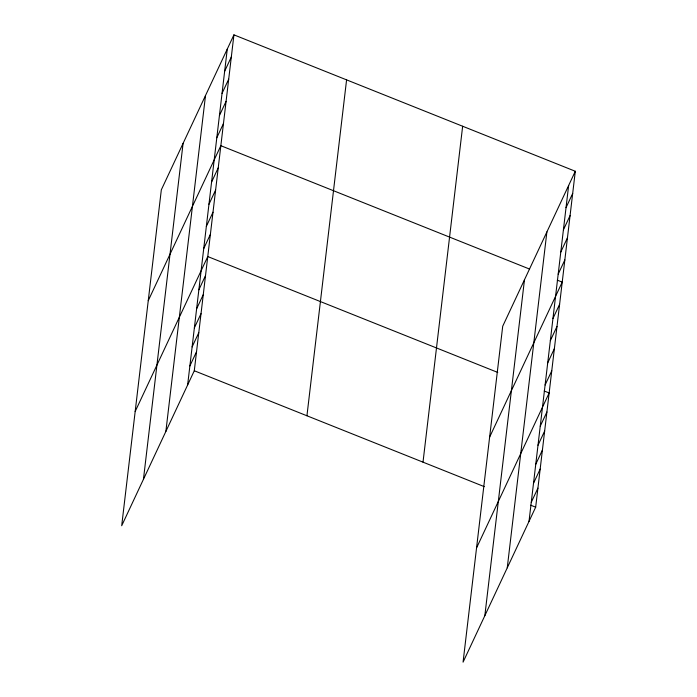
<?xml version="1.0" encoding="UTF-8"?>
<svg xmlns="http://www.w3.org/2000/svg" width="697" height="697" viewBox="0 0 697 697"><rect width="100%" height="100%" fill="white"/><g stroke="black" fill="none" stroke-linecap="round" stroke-linejoin="round"><path stroke-width="1.05" d="M143.451 479.283L183.093 143.373M165.869 431.426L205.51 95.515M187.632 384.971L227.274 49.06M233.931 34.85L161.329 189.819L121.696 525.738L194.289 370.76L233.931 34.85L575.304 171.262L535.671 507.181L463.069 662.15L502.711 326.24L575.304 171.262M306.941 415.778L346.583 79.867M423.009 462.163L462.651 126.244M484.833 615.695L524.475 279.785M507.25 567.837L546.892 231.927M529.014 521.391L568.647 185.472M224.652 71.233L231.308 57.023M222.038 93.398L228.694 79.188M219.424 115.571L226.081 101.361M216.802 137.745L223.458 123.535M148.252 300.677L220.844 145.699L529.615 269.086M211.574 182.083L218.231 167.872M208.961 204.256L215.617 190.046M206.338 226.42L212.994 212.21M203.724 248.594L210.381 234.384M135.166 411.526L207.767 256.557L497.763 372.433M198.863 289.795L205.519 275.585M196.615 308.832L203.271 294.622M194.367 327.869L201.024 313.659M192.119 346.906L198.776 332.696M189.88 365.934L196.537 351.732M566.034 207.645L572.69 193.435M563.42 229.818L570.076 215.608M560.806 251.983L567.463 237.773M558.184 274.156L564.84 259.946M489.634 437.089L562.226 282.119L557.286 280.142M552.956 318.494L559.613 304.284M550.334 340.667L556.99 326.457M547.72 362.841L554.376 348.631M545.106 385.005L551.763 370.795M476.548 547.938L549.149 392.969L544.2 390.991M540.245 426.215L546.901 412.005M537.997 445.244L544.653 431.034M535.749 464.28L542.405 450.07M533.501 483.317L540.158 469.107M531.253 502.354L537.91 488.144M194.289 370.76L484.284 486.645M530.731 505.203L535.671 507.181"/></g></svg>
